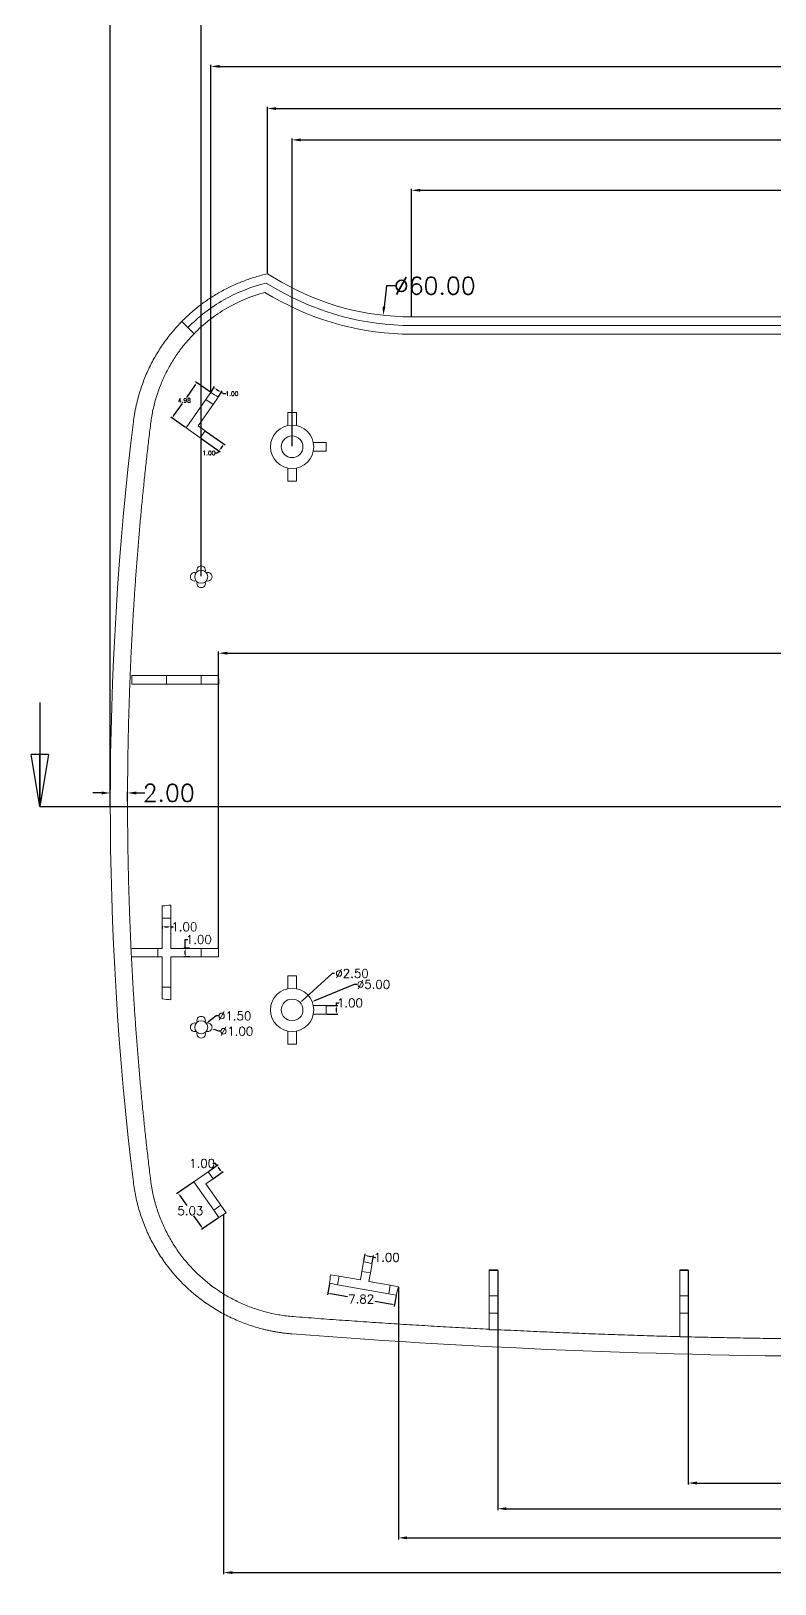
# Model space of a CAD drawing. Header units: inches. Extents: x 1813 to 4686, y 284 to 889.
# Drawn here: x 2084.5 to 2170.4, y 612.3 to 791.5 of the extents above; entities that cross this region are included whole.
import ezdxf

# ---------------------------------------------------------------- set-up
doc = ezdxf.new("R2010")
doc.units = ezdxf.units.IN
doc.header["$LTSCALE"] = 15
doc.linetypes.add('CENTERX2', pattern=[101.6, 63.5, -12.7, 12.7, -12.7])
doc.styles.get("Standard").update_dxf_attribs({"font": 'txt', "bigfont": 'gbcbig.shx'})
doc.dimstyles.new('1', dxfattribs={"dimtxt": 0.5, "dimasz": 0.3, "dimexe": 0.18, "dimexo": 0.0625, "dimgap": 0.09, "dimtad": 0, "dimtih": 1, "dimtoh": 1, "dimzin": 0, "dimdsep": 46, "dimtxsty": 'Standard', "dimcen": 0, "dimadec": 0, "dimazin": 2, "dimtfac": 1, "dimtofl": 0, "dimtmove": 0, "dimatfit": 3, "dimfxl": 1, "dimtolj": 1, "dimtzin": 0, "dimarcsym": 0})
doc.dimstyles.new('1.5', dxfattribs={"dimtxt": 1, "dimasz": 0.3, "dimexe": 0.18, "dimexo": 0.0625, "dimgap": 0.09, "dimtad": 0, "dimtih": 1, "dimtoh": 1, "dimzin": 0, "dimdsep": 46, "dimtxsty": 'Standard', "dimcen": 0, "dimadec": 0, "dimazin": 2, "dimtfac": 1, "dimtofl": 0, "dimtmove": 0, "dimatfit": 3, "dimfxl": 1, "dimtolj": 1, "dimtzin": 0, "dimarcsym": 0})
doc.dimstyles.new('2.5', dxfattribs={"dimtxt": 2, "dimasz": 1, "dimexe": 0.18, "dimexo": 0.0625, "dimgap": 0.09, "dimtad": 0, "dimtih": 1, "dimtoh": 1, "dimzin": 0, "dimdsep": 46, "dimtxsty": 'Standard', "dimcen": 1, "dimadec": 0, "dimazin": 2, "dimtfac": 1, "dimtofl": 0, "dimtmove": 0, "dimatfit": 3, "dimfxl": 1, "dimtolj": 1, "dimtzin": 0, "dimarcsym": 0})

# ---------------------------------------------------------------- blocks, each defined once
blk = doc.blocks.new('_CLOSED')
at = {"color": 0, "linetype": 'ByBlock', "lineweight": -2}
for p, q in [((-1, 0.166667), (0, 0)), ((-1, 0.166667), (-1, -0.166667)), ((0, 0), (-1, -0.166667)), ((0, 0), (-1, 0))]:
    blk.add_line(p, q, dxfattribs=at)
blk = doc.blocks.new('*D194')
at = {"color": 0, "lineweight": -2}
for p, q in [((2114.65, 743.61), (2114.65, 779.15)), ((2115.65, 778.97), (2177.31, 778.97)), ((2248.15, 778.97), (2186.49, 778.97)), ((2249.15, 743.61), (2249.15, 779.15))]:
    blk.add_line(p, q, dxfattribs=at)
at = {"color": 0}
for points in [[(2115.65, 779.14), (2115.65, 778.8), (2114.65, 778.97)], [(2248.15, 779.14), (2248.15, 778.8), (2249.15, 778.97)]]:
    blk.add_solid(points, dxfattribs=at)
at = {"layer": 'Defpoints', "color": 0}
for p in [(2114.65, 778.97), (2114.65, 743.55), (2249.15, 743.55)]:
    blk.add_point(p, dxfattribs=at)
at = {"color": 0, "insert": (2181.9, 778.97), "char_height": 2, "attachment_point": 5}
blk.add_mtext('\\A1;134.50', dxfattribs=at)
blk = doc.blocks.new('*D195')
at = {"color": 0, "lineweight": -2}
for p, q in [((2104.15, 728.61), (2104.15, 801.54)), ((2105.15, 801.36), (2177.31, 801.36)), ((2258.65, 801.36), (2186.49, 801.36)), ((2259.65, 728.61), (2259.65, 801.54))]:
    blk.add_line(p, q, dxfattribs=at)
at = {"color": 0}
for points in [[(2105.15, 801.53), (2105.15, 801.2), (2104.15, 801.36)], [(2258.65, 801.53), (2258.65, 801.2), (2259.65, 801.36)]]:
    blk.add_solid(points, dxfattribs=at)
at = {"layer": 'Defpoints', "color": 0}
for p in [(2259.65, 801.36), (2104.15, 728.55), (2259.65, 728.55)]:
    blk.add_point(p, dxfattribs=at)
at = {"color": 0, "insert": (2181.9, 801.36), "char_height": 2, "attachment_point": 5}
blk.add_mtext('\\A1;155.50', dxfattribs=at)
blk = doc.blocks.new('*D196')
at = {"color": 0, "lineweight": -2}
for p, q in [((2105.27, 749.87), (2105.27, 787.63)), ((2106.27, 787.45), (2176.69, 787.45)), ((2256.61, 787.45), (2186.2, 787.45)), ((2257.61, 749.9), (2257.61, 787.63))]:
    blk.add_line(p, q, dxfattribs=at)
at = {"color": 0}
for points in [[(2106.27, 787.62), (2106.27, 787.29), (2105.27, 787.45)], [(2256.61, 787.62), (2256.61, 787.29), (2257.61, 787.45)]]:
    blk.add_solid(points, dxfattribs=at)
at = {"layer": 'Defpoints', "color": 0}
for p in [(2105.27, 787.45), (2105.27, 749.8), (2257.61, 749.84)]:
    blk.add_point(p, dxfattribs=at)
at = {"color": 0, "insert": (2181.44, 787.45), "char_height": 2, "attachment_point": 5}
blk.add_mtext('\\A1;152.34', dxfattribs=at)
blk = doc.blocks.new('*D197')
at = {"color": 0, "lineweight": -2}
for p, q in [((2111.81, 763.57), (2111.81, 782.77)), ((2112.81, 782.59), (2177.48, 782.59)), ((2251, 782.59), (2186.33, 782.59)), ((2252, 763.57), (2252, 782.77))]:
    blk.add_line(p, q, dxfattribs=at)
at = {"color": 0}
for points in [[(2112.81, 782.76), (2112.81, 782.42), (2111.81, 782.59)], [(2251, 782.76), (2251, 782.42), (2252, 782.59)]]:
    blk.add_solid(points, dxfattribs=at)
at = {"layer": 'Defpoints', "color": 0}
for p in [(2252, 782.59), (2111.81, 763.51), (2252, 763.51)]:
    blk.add_point(p, dxfattribs=at)
at = {"color": 0, "insert": (2181.9, 782.59), "char_height": 2, "attachment_point": 5}
blk.add_mtext('\\A1;140.20', dxfattribs=at)
blk = doc.blocks.new('*D198')
at = {"color": 0, "lineweight": -2}
for p, q in [((2125.54, 762.13), (2125.27, 759.72)), ((2126.54, 762.13), (2125.54, 762.13))]:
    blk.add_line(p, q, dxfattribs=at)
at = {"color": 0}
blk.add_solid([(2125.1, 759.74), (2125.44, 759.7), (2125.16, 758.73)], dxfattribs=at)
at = {"layer": 'Defpoints', "color": 0}
for p in [(2131.72, 818.37), (2125.16, 758.73)]:
    blk.add_point(p, dxfattribs=at)
at = {"color": 0, "insert": (2131.13, 762.13), "char_height": 2, "attachment_point": 5}
blk.add_mtext('\\A1;∅60.00', dxfattribs=at)
blk = doc.blocks.new('*D199')
at = {"color": 0, "lineweight": -2}
for p, q in [((2128.44, 758.61), (2128.44, 773.33)), ((2129.44, 773.15), (2177.31, 773.15)), ((2234.37, 773.15), (2186.49, 773.15)), ((2235.37, 758.61), (2235.37, 773.33))]:
    blk.add_line(p, q, dxfattribs=at)
at = {"color": 0}
for points in [[(2129.44, 773.32), (2129.44, 772.99), (2128.44, 773.15)], [(2234.37, 773.32), (2234.37, 772.99), (2235.37, 773.15)]]:
    blk.add_solid(points, dxfattribs=at)
at = {"layer": 'Defpoints', "color": 0}
for p in [(2235.37, 773.15), (2128.44, 758.55), (2235.37, 758.55)]:
    blk.add_point(p, dxfattribs=at)
at = {"color": 0, "insert": (2181.9, 773.15), "char_height": 2, "attachment_point": 5}
blk.add_mtext('\\A1;106.92', dxfattribs=at)
blk = doc.blocks.new('*D201')
at = {"color": 0, "lineweight": -2}
for p, q in [((2106.16, 685.72), (2106.16, 719.9)), ((2107.16, 719.72), (2187.27, 719.72)), ((2256.65, 719.72), (2196.12, 719.72)), ((2257.65, 685.22), (2257.65, 719.9))]:
    blk.add_line(p, q, dxfattribs=at)
at = {"color": 0}
for points in [[(2107.16, 719.89), (2107.16, 719.56), (2106.16, 719.72)], [(2256.65, 719.89), (2256.65, 719.56), (2257.65, 719.72)]]:
    blk.add_solid(points, dxfattribs=at)
at = {"layer": 'Defpoints', "color": 0}
for p in [(2257.65, 719.72), (2106.16, 685.66), (2257.65, 685.16)]:
    blk.add_point(p, dxfattribs=at)
at = {"color": 0, "insert": (2191.7, 719.72), "char_height": 2, "attachment_point": 5}
blk.add_mtext('\\A1;151.49', dxfattribs=at)
blk = doc.blocks.new('*D202')
at = {"color": 0, "lineweight": -2}
for p, q in [((2093.65, 702.61), (2093.65, 808.73)), ((2094.65, 808.55), (2177.31, 808.55)), ((2269.15, 808.55), (2186.49, 808.55)), ((2270.15, 702.61), (2270.15, 808.73))]:
    blk.add_line(p, q, dxfattribs=at)
at = {"color": 0}
for points in [[(2094.65, 808.72), (2094.65, 808.39), (2093.65, 808.55)], [(2269.15, 808.72), (2269.15, 808.39), (2270.15, 808.55)]]:
    blk.add_solid(points, dxfattribs=at)
at = {"layer": 'Defpoints', "color": 0}
for p in [(2270.15, 808.55), (2093.65, 702.55), (2270.15, 702.55)]:
    blk.add_point(p, dxfattribs=at)
at = {"color": 0, "insert": (2181.9, 808.55), "char_height": 2, "attachment_point": 5}
blk.add_mtext('\\A1;176.50', dxfattribs=at)
blk = doc.blocks.new('*D203')
at = {"color": 0, "lineweight": -2}
for p, q in [((2092.65, 703.59), (2091.65, 703.59)), ((2093.65, 702.08), (2093.65, 703.77)), ((2095.65, 702.61), (2095.65, 703.77)), ((2096.65, 703.59), (2097.65, 703.59))]:
    blk.add_line(p, q, dxfattribs=at)
at = {"color": 0}
for points in [[(2092.65, 703.76), (2092.65, 703.42), (2093.65, 703.59)], [(2096.65, 703.76), (2096.65, 703.42), (2095.65, 703.59)]]:
    blk.add_solid(points, dxfattribs=at)
at = {"layer": 'Defpoints', "color": 0}
for p in [(2095.65, 703.59), (2093.65, 702.02), (2095.65, 702.55)]:
    blk.add_point(p, dxfattribs=at)
at = {"color": 0, "insert": (2100.41, 703.59), "char_height": 2, "attachment_point": 5}
blk.add_mtext('\\A1;2.00', dxfattribs=at)
blk = doc.blocks.new('*D213')
at = {"color": 0, "lineweight": -2}
for p, q in [((2105.22, 749.84), (2103.49, 751.05)), ((2103.47, 750.7), (2102.45, 749.24)), ((2100.96, 747.11), (2101.98, 748.56)), ((2102.36, 745.76), (2100.64, 746.97))]:
    blk.add_line(p, q, dxfattribs=at)
at = {"color": 0}
for points in [[(2103.43, 750.73), (2103.51, 750.67), (2103.64, 750.94)], [(2100.92, 747.14), (2101, 747.08), (2100.78, 746.86)]]:
    blk.add_solid(points, dxfattribs=at)
at = {"layer": 'Defpoints', "color": 0}
for p in [(2103.64, 750.94), (2105.27, 749.8), (2102.41, 745.72)]:
    blk.add_point(p, dxfattribs=at)
at = {"color": 0, "insert": (2102.21, 748.9), "char_height": 0.5, "attachment_point": 5}
blk.add_mtext('\\A1;4.98', dxfattribs=at)
blk = doc.blocks.new('*D214')
at = {"color": 0, "lineweight": -2}
for p, q in [((2104.1, 744.54), (2106.35, 742.97)), ((2104.67, 745.36), (2106.92, 743.79)), ((2106.03, 742.83), (2105.73, 742.83)), ((2106.2, 743.07), (2106.03, 742.83)), ((2106.6, 743.65), (2106.37, 743.32))]:
    blk.add_line(p, q, dxfattribs=at)
at = {"color": 0}
for points in [[(2106.56, 743.67), (2106.64, 743.62), (2106.77, 743.89)], [(2106.33, 743.35), (2106.41, 743.29), (2106.2, 743.07)]]:
    blk.add_solid(points, dxfattribs=at)
at = {"layer": 'Defpoints', "color": 0}
for p in [(2104.05, 744.58), (2104.62, 745.4), (2106.2, 743.07)]:
    blk.add_point(p, dxfattribs=at)
at = {"color": 0, "insert": (2105.05, 742.83), "char_height": 0.5, "attachment_point": 5}
blk.add_mtext('\\A1;1.00', dxfattribs=at)
blk = doc.blocks.new('*D215')
at = {"color": 0, "lineweight": -2}
for p, q in [((2105.3, 749.86), (2105.71, 750.52)), ((2105.87, 750.21), (2106.21, 750)), ((2106.15, 749.33), (2106.56, 749.99)), ((2106.47, 749.84), (2106.72, 749.68)), ((2106.72, 749.68), (2107.02, 749.68))]:
    blk.add_line(p, q, dxfattribs=at)
at = {"color": 0}
for points in [[(2105.9, 750.25), (2105.85, 750.17), (2105.62, 750.37)], [(2106.24, 750.04), (2106.19, 749.96), (2106.47, 749.84)]]:
    blk.add_solid(points, dxfattribs=at)
at = {"layer": 'Defpoints', "color": 0}
for p in [(2105.27, 749.8), (2106.12, 749.28), (2106.47, 749.84)]:
    blk.add_point(p, dxfattribs=at)
at = {"color": 0, "insert": (2107.7, 749.68), "char_height": 0.5, "attachment_point": 5}
blk.add_mtext('\\A1;1.00', dxfattribs=at)
blk = doc.blocks.new('*D216')
at = {"color": 0, "lineweight": -2}
for p, q in [((2102.32, 685.66), (2102.32, 686.68)), ((2102.32, 686.68), (2102.62, 686.68)), ((2102.84, 685.66), (2102.14, 685.66)), ((2102.32, 684.96), (2102.32, 685.36)), ((2102.84, 684.66), (2102.14, 684.66))]:
    blk.add_line(p, q, dxfattribs=at)
at = {"color": 0}
for points in [[(2102.27, 685.36), (2102.37, 685.36), (2102.32, 685.66)], [(2102.27, 684.96), (2102.37, 684.96), (2102.32, 684.66)]]:
    blk.add_solid(points, dxfattribs=at)
at = {"layer": 'Defpoints', "color": 0}
for p in [(2102.32, 685.66), (2102.9, 685.66), (2102.9, 684.66)]:
    blk.add_point(p, dxfattribs=at)
at = {"color": 0, "insert": (2103.88, 686.68), "char_height": 1, "attachment_point": 5}
blk.add_mtext('\\A1;1.00', dxfattribs=at)
blk = doc.blocks.new('*D217')
at = {"color": 0, "lineweight": -2}
for p, q in [((2099.65, 688.26), (2099.65, 687.96)), ((2099.95, 688.14), (2100.35, 688.14)), ((2100.65, 688.26), (2100.65, 687.96)), ((2100.65, 688.14), (2100.95, 688.14))]:
    blk.add_line(p, q, dxfattribs=at)
at = {"color": 0}
for points in [[(2099.95, 688.19), (2099.95, 688.09), (2099.65, 688.14)], [(2100.35, 688.19), (2100.35, 688.09), (2100.65, 688.14)]]:
    blk.add_solid(points, dxfattribs=at)
at = {"layer": 'Defpoints', "color": 0}
for p in [(2099.65, 688.32), (2100.65, 688.32), (2100.65, 688.14)]:
    blk.add_point(p, dxfattribs=at)
at = {"color": 0, "insert": (2102.21, 688.14), "char_height": 1, "attachment_point": 5}
blk.add_mtext('\\A1;1.00', dxfattribs=at)
blk = doc.blocks.new('*D218')
at = {"color": 0, "lineweight": -2}
for p, q in [((2121.83, 681.5), (2117.24, 679.61)), ((2122.13, 681.5), (2121.83, 681.5))]:
    blk.add_line(p, q, dxfattribs=at)
at = {"color": 0}
blk.add_solid([(2117.22, 679.66), (2117.26, 679.57), (2116.97, 679.5)], dxfattribs=at)
at = {"layer": 'Defpoints', "color": 0}
for p in [(2116.97, 679.5), (2112.34, 677.59)]:
    blk.add_point(p, dxfattribs=at)
at = {"color": 0, "insert": (2124.05, 681.5), "char_height": 1, "attachment_point": 5}
blk.add_mtext('\\A1;∅5.00', dxfattribs=at)
blk = doc.blocks.new('*D219')
at = {"color": 0, "lineweight": -2}
for p, q in [((2119.26, 682.76), (2115.8, 679.59)), ((2119.56, 682.76), (2119.26, 682.76))]:
    blk.add_line(p, q, dxfattribs=at)
at = {"color": 0}
blk.add_solid([(2115.76, 679.63), (2115.83, 679.55), (2115.58, 679.39)], dxfattribs=at)
at = {"layer": 'Defpoints', "color": 0}
for p in [(2115.58, 679.39), (2113.73, 677.7)]:
    blk.add_point(p, dxfattribs=at)
at = {"color": 0, "insert": (2121.57, 682.76), "char_height": 1, "attachment_point": 5}
blk.add_mtext('\\A1;∅2.50', dxfattribs=at)
blk = doc.blocks.new('*D220')
at = {"color": 0, "lineweight": -2}
for p, q in [((2119.77, 679.05), (2119.77, 679.35)), ((2119.77, 679.35), (2120.07, 679.35)), ((2118.67, 679.05), (2119.95, 679.05)), ((2118.67, 678.05), (2119.95, 678.05)), ((2119.77, 678.35), (2119.77, 678.75))]:
    blk.add_line(p, q, dxfattribs=at)
at = {"color": 0}
for points in [[(2119.72, 678.75), (2119.82, 678.75), (2119.77, 679.05)], [(2119.72, 678.35), (2119.82, 678.35), (2119.77, 678.05)]]:
    blk.add_solid(points, dxfattribs=at)
at = {"layer": 'Defpoints', "color": 0}
for p in [(2118.6, 679.05), (2118.6, 678.05), (2119.77, 678.05)]:
    blk.add_point(p, dxfattribs=at)
at = {"color": 0, "insert": (2121.33, 679.35), "char_height": 1, "attachment_point": 5}
blk.add_mtext('\\A1;1.00', dxfattribs=at)
blk = doc.blocks.new('*D221')
at = {"color": 0, "lineweight": -2}
for p, q in [((2105.88, 677.85), (2104.99, 677.18)), ((2106.18, 677.85), (2105.88, 677.85))]:
    blk.add_line(p, q, dxfattribs=at)
at = {"color": 0}
blk.add_solid([(2104.96, 677.22), (2105.02, 677.14), (2104.75, 677)], dxfattribs=at)
at = {"layer": 'Defpoints', "color": 0}
for p in [(2103.56, 676.09), (2104.75, 677)]:
    blk.add_point(p, dxfattribs=at)
at = {"color": 0, "insert": (2108.02, 677.85), "char_height": 1, "attachment_point": 5}
blk.add_mtext('\\A1;∅1.50', dxfattribs=at)
blk = doc.blocks.new('*D222')
at = {"color": 0, "lineweight": -2}
for p, q in [((2106.18, 676.08), (2105.65, 676.27)), ((2106.48, 676.08), (2106.18, 676.08))]:
    blk.add_line(p, q, dxfattribs=at)
at = {"color": 0}
blk.add_solid([(2105.67, 676.32), (2105.64, 676.22), (2105.37, 676.37)], dxfattribs=at)
at = {"layer": 'Defpoints', "color": 0}
for p in [(2104.43, 676.72), (2105.37, 676.37)]:
    blk.add_point(p, dxfattribs=at)
at = {"color": 0, "insert": (2108.24, 676.08), "char_height": 1, "attachment_point": 5}
blk.add_mtext('\\A1;∅1.00', dxfattribs=at)
blk = doc.blocks.new('*D224')
at = {"color": 0, "lineweight": -2}
for p, q in [((2160.4, 648.48), (2160.4, 623.76)), ((2203.4, 648.48), (2203.4, 623.76)), ((2161.4, 623.94), (2178.15, 623.94)), ((2202.4, 623.94), (2185.66, 623.94))]:
    blk.add_line(p, q, dxfattribs=at)
at = {"color": 0}
for points in [[(2161.4, 624.11), (2161.4, 623.77), (2160.4, 623.94)], [(2202.4, 624.11), (2202.4, 623.77), (2203.4, 623.94)]]:
    blk.add_solid(points, dxfattribs=at)
at = {"layer": 'Defpoints', "color": 0}
for p in [(2160.4, 648.55), (2203.4, 648.55), (2203.4, 623.94)]:
    blk.add_point(p, dxfattribs=at)
at = {"color": 0, "insert": (2181.9, 623.94), "char_height": 2, "attachment_point": 5}
blk.add_mtext('\\A1;43.00', dxfattribs=at)
blk = doc.blocks.new('*D225')
at = {"color": 0, "lineweight": -2}
for p, q in [((2138.4, 648.48), (2138.4, 620.8)), ((2225.4, 648.48), (2225.4, 620.8)), ((2139.4, 620.98), (2178.15, 620.98)), ((2224.4, 620.98), (2185.66, 620.98))]:
    blk.add_line(p, q, dxfattribs=at)
at = {"color": 0}
for points in [[(2139.4, 621.14), (2139.4, 620.81), (2138.4, 620.98)], [(2224.4, 621.14), (2224.4, 620.81), (2225.4, 620.98)]]:
    blk.add_solid(points, dxfattribs=at)
at = {"layer": 'Defpoints', "color": 0}
for p in [(2138.4, 648.55), (2225.4, 648.55), (2225.4, 620.98)]:
    blk.add_point(p, dxfattribs=at)
at = {"color": 0, "insert": (2181.9, 620.98), "char_height": 2, "attachment_point": 5}
blk.add_mtext('\\A1;87.00', dxfattribs=at)
blk = doc.blocks.new('*D226')
at = {"color": 0, "lineweight": -2}
for p, q in [((2126.92, 646.54), (2126.92, 617.43)), ((2237.82, 646.71), (2237.82, 617.43)), ((2127.92, 617.61), (2178.28, 617.61)), ((2236.82, 617.61), (2186.46, 617.61))]:
    blk.add_line(p, q, dxfattribs=at)
at = {"color": 0}
for points in [[(2127.92, 617.78), (2127.92, 617.45), (2126.92, 617.61)], [(2236.82, 617.78), (2236.82, 617.45), (2237.82, 617.61)]]:
    blk.add_solid(points, dxfattribs=at)
at = {"layer": 'Defpoints', "color": 0}
for p in [(2126.92, 646.6), (2237.82, 646.77), (2237.82, 617.61)]:
    blk.add_point(p, dxfattribs=at)
at = {"color": 0, "insert": (2182.37, 617.61), "char_height": 2, "attachment_point": 5}
blk.add_mtext('\\A1;110.90', dxfattribs=at)
blk = doc.blocks.new('*D227')
at = {"color": 0, "lineweight": -2}
for p, q in [((2106.75, 654.88), (2106.75, 613.42)), ((2257.62, 655.09), (2257.62, 613.42)), ((2107.75, 613.6), (2177.59, 613.6)), ((2256.62, 613.6), (2186.77, 613.6))]:
    blk.add_line(p, q, dxfattribs=at)
at = {"color": 0}
for points in [[(2107.75, 613.77), (2107.75, 613.44), (2106.75, 613.6)], [(2256.62, 613.77), (2256.62, 613.44), (2257.62, 613.6)]]:
    blk.add_solid(points, dxfattribs=at)
at = {"layer": 'Defpoints', "color": 0}
for p in [(2106.75, 654.94), (2257.62, 655.16), (2257.62, 613.6)]:
    blk.add_point(p, dxfattribs=at)
at = {"color": 0, "insert": (2182.18, 613.6), "char_height": 2, "attachment_point": 5}
blk.add_mtext('\\A1;150.87', dxfattribs=at)
blk = doc.blocks.new('*D228')
at = {"color": 0, "lineweight": -2}
for p, q in [((2118.97, 646.93), (2118.75, 645.68)), ((2119.07, 645.8), (2121.04, 645.46)), ((2126.67, 645.57), (2126.45, 644.32)), ((2126.19, 644.55), (2124.22, 644.9))]:
    blk.add_line(p, q, dxfattribs=at)
at = {"color": 0}
for points in [[(2119.08, 645.85), (2119.06, 645.75), (2118.78, 645.86)], [(2126.2, 644.6), (2126.18, 644.5), (2126.48, 644.5)]]:
    blk.add_solid(points, dxfattribs=at)
at = {"layer": 'Defpoints', "color": 0}
for p in [(2118.98, 646.99), (2126.68, 645.63), (2126.48, 644.5)]:
    blk.add_point(p, dxfattribs=at)
at = {"color": 0, "insert": (2122.63, 645.18), "char_height": 1, "attachment_point": 5}
blk.add_mtext('\\A1;7.82', dxfattribs=at)
blk = doc.blocks.new('*D229')
at = {"color": 0, "lineweight": -2}
for p, q in [((2122.92, 649.53), (2123.07, 650.4)), ((2123.34, 650.17), (2123.73, 650.1)), ((2123.9, 649.35), (2124.06, 650.22)), ((2124.03, 650.04), (2124.32, 649.99))]:
    blk.add_line(p, q, dxfattribs=at)
at = {"color": 0}
for points in [[(2123.34, 650.22), (2123.33, 650.12), (2123.04, 650.22)], [(2123.74, 650.15), (2123.72, 650.05), (2124.03, 650.04)]]:
    blk.add_solid(points, dxfattribs=at)
at = {"layer": 'Defpoints', "color": 0}
for p in [(2122.91, 649.47), (2123.89, 649.29), (2124.03, 650.04)]:
    blk.add_point(p, dxfattribs=at)
at = {"color": 0, "insert": (2125.58, 649.99), "char_height": 1, "attachment_point": 5}
blk.add_mtext('\\A1;1.00', dxfattribs=at)
blk = doc.blocks.new('*D230')
at = {"color": 0, "lineweight": -2}
for p, q in [((2103.26, 658.68), (2101.32, 657.32)), ((2101.64, 657.18), (2102.49, 655.96)), ((2104.18, 653.55), (2103.32, 654.78)), ((2106.15, 654.56), (2104.2, 653.2))]:
    blk.add_line(p, q, dxfattribs=at)
at = {"color": 0}
for points in [[(2101.68, 657.21), (2101.6, 657.15), (2101.46, 657.43)], [(2104.22, 653.58), (2104.14, 653.52), (2104.35, 653.3)]]:
    blk.add_solid(points, dxfattribs=at)
at = {"layer": 'Defpoints', "color": 0}
for p in [(2103.31, 658.72), (2106.2, 654.6), (2104.35, 653.3)]:
    blk.add_point(p, dxfattribs=at)
at = {"color": 0, "insert": (2102.91, 655.37), "char_height": 1, "attachment_point": 5}
blk.add_mtext('\\A1;5.03', dxfattribs=at)
blk = doc.blocks.new('*D231')
at = {"color": 0, "lineweight": -2}
for p, q in [((2105, 659.9), (2106.13, 660.69)), ((2105.81, 660.84), (2105.51, 660.84)), ((2105.58, 659.08), (2106.71, 659.88)), ((2105.98, 660.59), (2105.81, 660.84)), ((2106.39, 660.02), (2106.16, 660.35))]:
    blk.add_line(p, q, dxfattribs=at)
at = {"color": 0}
for points in [[(2106.2, 660.37), (2106.12, 660.32), (2105.98, 660.59)], [(2106.43, 660.05), (2106.34, 659.99), (2106.56, 659.77)]]:
    blk.add_solid(points, dxfattribs=at)
at = {"layer": 'Defpoints', "color": 0}
for p in [(2104.95, 659.87), (2105.98, 660.59), (2105.52, 659.05)]:
    blk.add_point(p, dxfattribs=at)
at = {"color": 0, "insert": (2104.26, 660.84), "char_height": 1, "attachment_point": 5}
blk.add_mtext('\\A1;1.00', dxfattribs=at)

msp = doc.modelspace()

# ---------------------------------------------------------------- linework, layer by layer
at = {"color": 7, "linetype": 'Continuous', "lineweight": 15}
for p, q in [((2111.649, 762.445), (2112.942, 761.699)), ((2113.442, 762.565), (2111.806, 763.509)), ((2112.442, 760.833), (2111.503, 761.375)), ((2235.366, 758.545), (2128.442, 758.545)), ((2101.904, 758.001), (2102.618, 757.3)), ((2103.331, 756.6), (2102.618, 757.3)), ((2128.442, 757.545), (2235.366, 757.545)), ((2128.442, 756.545), (2235.366, 756.545)), ((2105.269, 749.805), (2104.706, 749.001)), ((2106.121, 749.278), (2105.525, 748.427)), ((2104.706, 749.001), (2102.412, 745.724)), ((2103.805, 745.97), (2105.525, 748.427)), ((2105.525, 748.427), (2104.706, 749.001)), ((2115.154, 747.495), (2114.154, 747.495)), ((2114.154, 747.495), (2114.154, 745.995)), ((2115.154, 745.995), (2115.154, 747.495)), ((2102.412, 745.724), (2104.05, 744.577)), ((2104.624, 745.396), (2103.805, 745.97)), ((2104.05, 744.577), (2104.624, 745.396)), ((2118.604, 744.045), (2117.104, 744.045)), ((2118.604, 743.045), (2118.604, 744.045)), ((2117.104, 743.045), (2118.604, 743.045)), ((2114.154, 741.096), (2114.154, 739.596)), ((2115.154, 739.596), (2115.154, 741.096)), ((2114.154, 739.596), (2115.154, 739.596)), ((2096.194, 717.157), (2096.154, 717.157)), ((2096.194, 717.157), (2100.154, 717.157)), ((2104.154, 717.157), (2100.154, 717.157)), ((2100.154, 717.157), (2100.154, 716.157)), ((2104.154, 716.157), (2104.154, 717.157)), ((2106.171, 717.157), (2104.154, 717.157)), ((2096.154, 716.157), (2100.154, 716.157)), ((2100.154, 716.157), (2104.154, 716.157)), ((2106.175, 716.157), (2104.154, 716.157)), ((2099.654, 690.551), (2099.654, 689.157)), ((2100.654, 690.654), (2100.654, 689.157)), ((2100.654, 689.157), (2099.654, 689.157)), ((2099.654, 689.157), (2099.654, 685.657)), ((2100.654, 685.657), (2100.654, 689.157)), ((2096.154, 685.657), (2099.154, 685.657)), ((2099.654, 685.657), (2099.154, 685.657)), ((2099.154, 685.657), (2099.154, 684.657)), ((2104.154, 685.657), (2100.654, 685.657)), ((2104.154, 684.657), (2104.154, 685.657)), ((2106.161, 685.657), (2104.154, 685.657)), ((2096.154, 684.657), (2099.154, 684.657)), ((2099.154, 684.657), (2099.654, 684.657)), ((2099.654, 684.657), (2099.654, 681.157)), ((2100.654, 684.657), (2104.154, 684.657)), ((2100.654, 681.157), (2100.654, 684.657)), ((2106.156, 684.657), (2104.154, 684.657)), ((2099.654, 681.157), (2100.654, 681.157)), ((2099.654, 679.819), (2099.654, 681.157)), ((2100.654, 679.716), (2100.654, 681.157)), ((2115.154, 682.495), (2114.154, 682.495)), ((2114.154, 682.495), (2114.154, 680.995)), ((2115.154, 680.995), (2115.154, 682.495)), ((2118.604, 679.045), (2117.104, 679.045)), ((2117.104, 678.045), (2118.604, 678.045)), ((2118.604, 678.045), (2118.604, 679.045)), ((2114.154, 676.096), (2114.154, 674.596)), ((2115.154, 674.596), (2115.154, 676.096)), ((2114.154, 674.596), (2115.154, 674.596)), ((2104.95, 659.867), (2103.312, 658.72)), ((2105.524, 659.048), (2104.95, 659.867)), ((2103.312, 658.72), (2105.623, 655.42)), ((2104.704, 658.474), (2105.524, 659.048)), ((2106.442, 655.993), (2104.704, 658.474)), ((2105.623, 655.42), (2106.442, 655.993)), ((2106.198, 654.599), (2105.623, 655.42)), ((2107.049, 655.126), (2106.442, 655.993)), ((2122.908, 649.467), (2122.713, 648.362)), ((2123.892, 649.286), (2123.698, 648.188)), ((2119.085, 647.986), (2120.078, 647.811)), ((2120.078, 647.811), (2119.904, 646.826)), ((2122.54, 647.377), (2120.078, 647.811)), ((2122.713, 648.362), (2122.54, 647.377)), ((2123.698, 648.188), (2122.713, 648.362)), ((2123.524, 647.203), (2123.698, 648.188)), ((2125.987, 646.769), (2123.524, 647.203)), ((2137.404, 648.545), (2138.404, 648.545)), ((2137.404, 648.545), (2137.404, 648.475)), ((2137.404, 648.475), (2138.404, 648.475)), ((2137.404, 648.475), (2137.404, 645.545)), ((2138.404, 648.475), (2138.404, 648.545)), ((2138.404, 645.545), (2138.404, 648.475)), ((2159.404, 648.545), (2160.404, 648.545)), ((2159.404, 648.545), (2159.404, 648.475)), ((2159.404, 648.475), (2160.404, 648.475)), ((2159.404, 648.475), (2159.404, 645.545)), ((2160.404, 648.475), (2160.404, 648.545)), ((2160.404, 645.545), (2160.404, 648.475)), ((2118.978, 646.99), (2119.904, 646.826)), ((2119.904, 646.826), (2125.813, 645.785)), ((2125.813, 645.785), (2125.987, 646.769)), ((2126.683, 645.631), (2125.813, 645.785)), ((2126.923, 646.604), (2125.987, 646.769)), ((2137.404, 645.545), (2138.404, 645.545)), ((2137.404, 645.545), (2137.404, 643.545)), ((2138.404, 643.545), (2138.404, 645.545)), ((2159.404, 645.545), (2159.404, 643.545)), ((2159.404, 645.545), (2160.404, 645.545)), ((2160.404, 643.545), (2160.404, 645.545)), ((2137.404, 643.545), (2138.404, 643.545)), ((2137.404, 643.545), (2137.404, 641.691)), ((2138.404, 641.64), (2138.404, 643.545)), ((2159.404, 643.545), (2160.404, 643.545)), ((2159.404, 643.545), (2159.404, 640.838)), ((2160.404, 640.813), (2160.404, 643.545)), ((2137.404, 641.691), (2137.404, 641.64)), ((2137.404, 641.64), (2138.404, 641.64)), ((2159.404, 640.838), (2159.404, 640.813)), ((2159.404, 640.813), (2160.404, 640.813))]:
    msp.add_line(p, q, dxfattribs=at)
at = {"color": 7, "linetype": 'Continuous', "lineweight": 30}
msp.add_line((2085.509, 714.017), (2085.509, 702.017), dxfattribs=at)
at = {"color": 1, "linetype": 'CENTERX2'}
msp.add_line((2085.509, 702.017), (2278.526, 702.017), dxfattribs=at)
at = {"color": 7, "linetype": 'Continuous', "lineweight": 15}
for centre, radius in [((2114.654, 743.545), 2.5), ((2114.654, 743.545), 1.25), ((2104.154, 728.545), 0.75), ((2114.654, 678.545), 2.5), ((2114.654, 678.545), 1.25), ((2104.154, 676.545), 0.75)]:
    msp.add_circle(centre, radius, dxfattribs=at)
for centre, radius, start, end in [((2128.442, 788.545), 30, 240, 270), ((2128.442, 788.545), 32, 240, 270), ((2128.442, 788.545), 31, 240, 270), ((2104.154, 729.295), 0.5, 340.52878, 199.47122), ((2103.404, 728.545), 0.5, 70.52878, 289.47122), ((2104.154, 727.795), 0.5, 160.52878, 19.47122), ((2104.904, 728.545), 0.5, 250.52878, 109.47122), ((2104.154, 677.295), 0.5, 340.52878, 199.47122), ((2103.404, 676.545), 0.5, 70.52878, 289.47122), ((2104.154, 675.795), 0.5, 160.52878, 19.47122), ((2104.904, 676.545), 0.5, 250.52878, 109.47122)]:
    msp.add_arc(centre, radius, start, end, dxfattribs=at)
for points, knots in [([(2101.904, 758.001), (2102.001, 758.098), (2102.194, 758.293), (2102.492, 758.578), (2102.795, 758.856), (2103.103, 759.128), (2103.417, 759.394), (2103.736, 759.653), (2104.331, 760.116), (2105.229, 760.75), (2106.46, 761.492), (2107.738, 762.143), (2108.836, 762.607), (2109.734, 762.931), (2110.417, 763.149), (2111.107, 763.345), (2111.573, 763.455), (2111.806, 763.509)], [0, 0, 0, 0, 0.03589681, 0.07173844, 0.10753998, 0.14331658, 0.17908341, 0.21485566, 0.2506485, 0.37611441, 0.50151357, 0.62583368, 0.75028086, 0.81266689, 0.87502844, 0.93744604, 1, 1, 1, 1]), ([(2111.503, 761.375), (2109.946, 760.957), (2108.48, 760.342), (2106.412, 759.134), (2105.741, 758.679), (2104.481, 757.697), (2103.888, 757.167), (2103.331, 756.6)], [0, 0, 0, 0, 0.5, 0.5, 0.75, 0.75, 1, 1, 1, 1]), ([(2096.327, 746.413), (2096.347, 746.568), (2096.386, 746.877), (2096.46, 747.339), (2096.543, 747.8), (2096.638, 748.257), (2096.743, 748.713), (2096.858, 749.166), (2097.09, 749.993), (2097.49, 751.177), (2098.141, 752.681), (2098.91, 754.126), (2099.648, 755.273), (2100.293, 756.152), (2100.804, 756.792), (2101.338, 757.41), (2101.715, 757.804), (2101.904, 758.001)], [0, 0, 0, 0, 0.0357978, 0.0715418, 0.1072515, 0.1429466, 0.1786467, 0.2143714, 0.2501404, 0.375339, 0.5004006, 0.6253214, 0.7500693, 0.8126763, 0.8751306, 0.9375368, 1, 1, 1, 1]), ([(2103.331, 756.6), (2103.234, 756.499), (2103.039, 756.298), (2102.756, 755.988), (2102.48, 755.671), (2102.211, 755.348), (2101.949, 755.018), (2101.695, 754.682), (2101.245, 754.057), (2100.639, 753.115), (2099.947, 751.818), (2099.363, 750.467), (2098.969, 749.303), (2098.71, 748.354), (2098.547, 747.632), (2098.41, 746.905), (2098.345, 746.416), (2098.312, 746.171)], [0, 0, 0, 0, 0.0356665, 0.0713136, 0.1069608, 0.1426275, 0.1783334, 0.2140978, 0.2499401, 0.3744477, 0.4990592, 0.6238641, 0.7487727, 0.8115976, 0.8743394, 0.9371047, 1, 1, 1, 1]), ([(2098.312, 746.171), (2098.236, 745.539), (2098.084, 744.275), (2097.868, 742.378), (2097.662, 740.481), (2097.466, 738.584), (2097.28, 736.687), (2097.105, 734.791), (2096.939, 732.894), (2096.783, 730.997), (2096.637, 729.1), (2096.502, 727.204), (2096.376, 725.307), (2096.26, 723.41), (2096.155, 721.513), (2096.059, 719.616), (2095.974, 717.72), (2095.899, 715.823), (2095.833, 713.926), (2095.778, 712.029), (2095.733, 710.133), (2095.698, 708.236), (2095.672, 706.339), (2095.657, 704.442), (2095.652, 702.545), (2095.657, 700.649), (2095.672, 698.752), (2095.698, 696.855), (2095.733, 694.958), (2095.778, 693.061), (2095.833, 691.165), (2095.899, 689.268), (2095.974, 687.371), (2096.059, 685.474), (2096.155, 683.578), (2096.26, 681.681), (2096.376, 679.784), (2096.502, 677.887), (2096.637, 675.99), (2096.783, 674.094), (2096.939, 672.197), (2097.105, 670.3), (2097.28, 668.403), (2097.466, 666.507), (2097.662, 664.61), (2097.868, 662.713), (2098.084, 660.816), (2098.236, 659.552), (2098.312, 658.92)], [0, 0, 0, 0, 0.0218391, 0.043665, 0.0654781, 0.0872791, 0.1090687, 0.1308473, 0.1526156, 0.1743742, 0.1961237, 0.2178647, 0.2395978, 0.2613236, 0.2830428, 0.3047558, 0.3264634, 0.3481661, 0.3698646, 0.3915594, 0.4132512, 0.4349405, 0.456628, 0.4783143, 0.5, 0.5216857, 0.543372, 0.5650595, 0.5867488, 0.6084406, 0.6301354, 0.6518339, 0.6735366, 0.6952442, 0.7169572, 0.7386764, 0.7604022, 0.7821353, 0.8038763, 0.8256258, 0.8473844, 0.8691527, 0.8909313, 0.9127209, 0.9345219, 0.956335, 0.9781609, 1, 1, 1, 1]), ([(2114.631, 641.157), (2114.489, 641.169), (2114.204, 641.193), (2113.778, 641.241), (2113.353, 641.296), (2112.93, 641.361), (2112.508, 641.436), (2112.088, 641.519), (2111.67, 641.611), (2110.838, 641.813), (2109.607, 642.182), (2108.012, 642.814), (2106.476, 643.581), (2104.523, 644.775), (2102.286, 646.575), (2100.389, 648.73), (2099.11, 650.628), (2098.276, 652.129), (2097.573, 653.695), (2097.102, 655.048), (2096.795, 656.15), (2096.601, 656.985), (2096.441, 657.828), (2096.365, 658.395), (2096.327, 658.678)], [0, 0, 0, 0, 0.0156489, 0.0312756, 0.0468873, 0.0624911, 0.0780943, 0.093704, 0.1093275, 0.1249719, 0.1873581, 0.2497227, 0.3123413, 0.3749381, 0.4997671, 0.6248151, 0.687323, 0.74981, 0.812375, 0.8749195, 0.9062222, 0.9374648, 0.9687048, 1, 1, 1, 1]), ([(2098.312, 658.92), (2098.331, 658.774), (2098.368, 658.482), (2098.438, 658.047), (2098.518, 657.613), (2098.609, 657.182), (2098.71, 656.753), (2098.822, 656.326), (2099.046, 655.548), (2099.434, 654.436), (2100.066, 653.026), (2100.817, 651.675), (2101.968, 649.967), (2103.675, 648.027), (2105.689, 646.407), (2107.446, 645.333), (2108.829, 644.643), (2110.264, 644.074), (2111.495, 643.705), (2112.496, 643.472), (2113.254, 643.331), (2114.018, 643.221), (2114.53, 643.174), (2114.786, 643.151)], [0, 0, 0, 0, 0.017891, 0.0357569, 0.0536085, 0.0714565, 0.0893117, 0.1071849, 0.1250867, 0.1876189, 0.250196, 0.3126708, 0.3751908, 0.5002386, 0.6250678, 0.6876525, 0.7502833, 0.812636, 0.8750347, 0.9062964, 0.9375062, 0.9687215, 1, 1, 1, 1]), ([(2114.786, 643.151), (2115.729, 643.079), (2117.613, 642.935), (2120.44, 642.729), (2123.268, 642.533), (2126.095, 642.346), (2128.922, 642.168), (2131.749, 641.999), (2134.577, 641.839), (2136.462, 641.74), (2137.404, 641.691)], [0, 0, 0, 0, 0.1250967, 0.250163, 0.3752005, 0.5002103, 0.6251939, 0.7501524, 0.8750874, 1, 1, 1, 1]), ([(2138.404, 641.64), (2139.404, 641.591), (2141.404, 641.492), (2144.404, 641.357), (2147.404, 641.232), (2150.404, 641.118), (2153.404, 641.014), (2156.404, 640.919), (2158.404, 640.865), (2159.404, 640.838)], [0, 0, 0, 0, 0.1429181, 0.2858131, 0.4286866, 0.5715403, 0.7143759, 0.8571953, 1, 1, 1, 1]), ([(2160.404, 640.813), (2161.404, 640.789), (2163.404, 640.741), (2166.404, 640.683), (2169.404, 640.634), (2172.404, 640.596), (2175.404, 640.568), (2178.404, 640.55), (2180.404, 640.547), (2181.404, 640.546)], [0, 0, 0, 0, 0.1428804, 0.2857501, 0.428611, 0.5714647, 0.714313, 0.8571575, 1, 1, 1, 1])]:
    msp.add_open_spline(points, degree=3, knots=knots, dxfattribs=at)
for points in [[(2102.618, 757.3), (2103.843, 758.549), (2106.654, 760.717), (2109.951, 762.028), (2111.649, 762.445)], [(2106.121, 749.278), (2105.837, 749.454), (2105.553, 749.63), (2105.269, 749.805)], [(2096.327, 746.413), (2092.763, 717.168), (2092.763, 687.923), (2096.327, 658.678)], [(2096.154, 717.157), (2096.154, 716.824), (2096.154, 716.491), (2096.154, 716.157)], [(2106.175, 716.157), (2106.174, 716.491), (2106.173, 716.824), (2106.171, 717.157)], [(2100.654, 690.654), (2100.32, 690.62), (2099.987, 690.585), (2099.654, 690.551)], [(2106.156, 684.657), (2106.158, 684.991), (2106.159, 685.324), (2106.161, 685.657)], [(2099.654, 679.819), (2099.987, 679.784), (2100.32, 679.75), (2100.654, 679.716)], [(2106.198, 654.599), (2106.481, 654.774), (2106.765, 654.95), (2107.049, 655.126)], [(2123.892, 649.286), (2123.564, 649.346), (2123.236, 649.406), (2122.908, 649.467)], [(2119.085, 647.986), (2119.049, 647.654), (2119.013, 647.321), (2118.978, 646.99)], [(2126.683, 645.631), (2126.763, 645.955), (2126.843, 646.279), (2126.923, 646.604)], [(2114.631, 641.157), (2159.48, 637.675), (2204.328, 637.675), (2249.177, 641.157)]]:
    msp.add_open_spline(points, degree=3, dxfattribs=at)

# ---------------------------------------------------------------- block references
at = {"color": 7, "linetype": 'Continuous', "lineweight": 30, "xscale": 6, "yscale": 6, "rotation": 270}
msp.add_blockref('_CLOSED', (2085.509, 702.017), dxfattribs=at)

# ---------------------------------------------------------------- dimensions: what is measured, and where the dimension line sits
for p1, p2, dimstyle, picture, middle in [((2131.724, 818.365), (2125.161, 758.725), '2.5', '*D198', (2131.126, 762.135)), ((2113.732, 677.702), (2115.576, 679.389), '1.5', '*D219', (2121.567, 682.758)), ((2112.342, 677.593), (2116.966, 679.498), '1.5', '*D218', (2124.053, 681.501)), ((2103.555, 676.094), (2104.753, 676.997), '1.5', '*D221', (2108.023, 677.849)), ((2104.435, 676.718), (2105.373, 676.372), '1.5', '*D222', (2108.236, 676.075))]:
    dim = msp.add_diameter_dim_2p(p1=p1, p2=p2, dimstyle=dimstyle)
    dim.commit()
    dim.dimension.update_dxf_attribs({"geometry": picture, "text_midpoint": middle, "dimtype": 163})
for base, p1, p2, picture, middle in [((2270.154, 808.555), (2093.654, 702.545), (2270.154, 702.545), '*D202', (2181.904, 808.555)), ((2257.65, 719.724), (2106.161, 685.657), (2257.65, 685.157), '*D201', (2191.695, 719.724)), ((2225.404, 620.977), (2138.404, 648.545), (2225.404, 648.545), '*D225', (2181.904, 620.977)), ((2203.404, 623.941), (2160.404, 648.545), (2203.404, 648.545), '*D224', (2181.904, 623.941)), ((2237.822, 617.613), (2126.923, 646.604), (2237.822, 646.769), '*D226', (2182.372, 617.613))]:
    dim = msp.add_linear_dim(base=base, p1=p1, p2=p2, dimstyle='2.5')
    dim.commit()
    dim.dimension.update_dxf_attribs({"geometry": picture, "text_midpoint": middle, "dimtype": 160})
for base, p1, p2, picture, middle in [((2259.654, 801.363), (2104.154, 728.545), (2259.654, 728.545), '*D195', (2181.904, 801.363)), ((2105.2692, 787.453), (2257.6141, 749.8398), (2105.2692, 749.8048), '*D196', (2181.4417, 787.453)), ((2252.002, 782.591), (2111.806, 763.509), (2252.002, 763.509), '*D197', (2181.904, 782.591)), ((2114.654, 778.969), (2249.154, 743.545), (2114.654, 743.545), '*D194', (2181.904, 778.969)), ((2235.366, 773.152), (2128.442, 758.545), (2235.366, 758.545), '*D199', (2181.904, 773.152)), ((2095.654, 703.591), (2093.654, 702.017), (2095.654, 702.545), '*D203', (2100.411, 703.591)), ((2257.616, 613.605), (2106.745, 654.938), (2257.616, 655.157), '*D227', (2182.181, 613.605))]:
    dim = msp.add_linear_dim(base=base, p1=p1, p2=p2, dimstyle='2.5')
    dim.commit()
    dim.dimension.update_dxf_attribs({"geometry": picture, "text_midpoint": middle})
for p1, p2, distance, dimstyle, picture, middle in [((2102.412, 745.724), (2105.269, 749.805), 1.986, '1', '*D213', (2102.213, 748.904)), ((2105.269, 749.805), (2106.121, 749.278), 0.661, '1', '*D215', (2107.697, 749.682)), ((2104.624, 745.396), (2104.05, 744.577), 2.624, '1', '*D214', (2105.054, 742.826)), ((2099.654, 688.321), (2100.654, 688.321), -0.183, '1.5', '*D217', (2102.211, 688.138)), ((2105.524, 659.048), (2104.95, 659.867), -1.262, '1.5', '*D231', (2104.256, 660.837)), ((2103.312, 658.72), (2106.198, 654.599), -2.256, '1.5', '*D230', (2102.907, 655.366)), ((2122.908, 649.467), (2123.893, 649.293), 0.763, '1.5', '*D229', (2125.578, 649.992)), ((2118.978, 646.99), (2126.683, 645.631), -1.151, '1.5', '*D228', (2122.631, 645.177))]:
    dim = msp.add_aligned_dim(p1=p1, p2=p2, distance=distance, dimstyle=dimstyle)
    dim.commit()
    dim.dimension.update_dxf_attribs({"geometry": picture, "text_midpoint": middle})
for base, p1, p2, picture, middle, dimtype in [((2102.318, 685.657), (2102.902, 684.657), (2102.902, 685.657), '*D216', (2103.875, 686.675), 161), ((2119.775, 678.045), (2118.604, 679.045), (2118.604, 678.045), '*D220', (2121.332, 679.345), 160)]:
    dim = msp.add_linear_dim(base=base, p1=p1, p2=p2, angle=90, dimstyle='1.5')
    dim.commit()
    dim.dimension.update_dxf_attribs({"geometry": picture, "text_midpoint": middle, "dimtype": dimtype})

doc.saveas('drawing.dxf')
